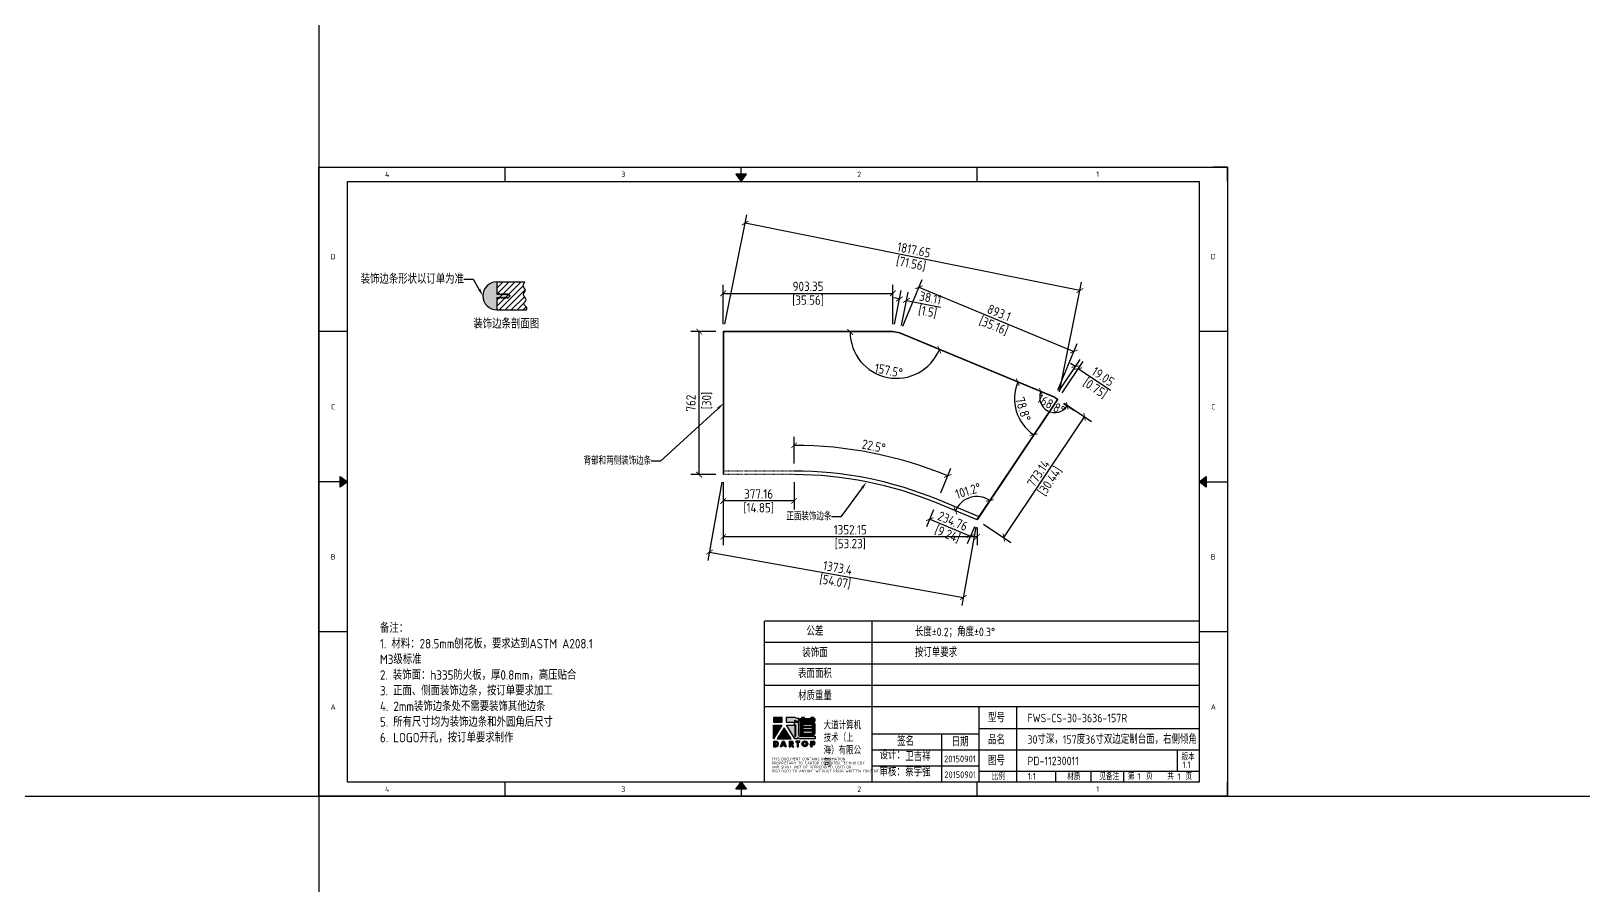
# Model space of a CAD drawing. Header units: millimetres. Extents: x -24914 to 164748, y -61100 to 89023.
# Drawn here: x 61692 to 69958, y 42934 to 47486 of the extents above; entities that cross this region are included whole.
import ezdxf
from ezdxf import colors
from ezdxf.entities.mleader import LeaderData, LeaderLine
from ezdxf.enums import TextEntityAlignment as Align
from ezdxf.math import Vec2, Vec3

# ---------------------------------------------------------------- set-up
doc = ezdxf.new("R2010")
doc.units = ezdxf.units.MM
doc.header["$MEASUREMENT"] = 0
doc.linetypes.add('ACAD_ISO03W100', pattern=[30, 12, -18])
doc.layers.get('Defpoints').update_dxf_attribs({"color": 252})
for name, color, linetype in [('DIM', 2, 'Continuous'), ('Remark', 255, 'Continuous'), ('TITLEBLOCK', 255, 'Continuous'), ('WORKSURFACE', 7, 'Continuous')]:
    doc.layers.add(name, color=color, linetype=linetype)
doc.styles.add('Dartop Text Style', font='gbenor.shx', dxfattribs={"bigfont": 'gbcbig.shx'})
doc.dimstyles.new('Dartop DIM Style', dxfattribs={"dimscale": 20, "dimtxt": 2.5, "dimasz": 1.5, "dimexe": 2.25, "dimexo": 2, "dimtad": 1, "dimdsep": 46, "dimtxsty": 'Dartop Text Style', "dimblk": 'ARCHTICK', "dimcen": 0.09, "dimadec": 1, "dimazin": 0, "dimtfac": 1, "dimtofl": 0, "dimtmove": 0, "dimatfit": 1, "dimfxl": 1, "dimtolj": 1, "dimtzin": 0, "dimarcsym": 0})

# ---------------------------------------------------------------- blocks, each defined once
blk = doc.blocks.new('*U5')
at = {"color": 254, "linetype": 'Continuous', "extrusion": (0, 0, -1)}
for points in [[(-17, 0.333), (-16.812, 0.25), (-17, 0.5)], [(-17, 0.333), (-17.188, 0.25), (-16.812, 0.25)], [(-17, 0.333), (-17, 0.5), (-17.188, 0.25)]]:
    blk.add_solid(points, dxfattribs=at)
blk = doc.blocks.new('*U4')
at = {"color": 254, "linetype": 'Continuous', "extrusion": (0, 0, -1)}
for points in [[(-33.167, 11), (-33, 11), (-33.25, 11.188)], [(-33.167, 11), (-33.25, 10.812), (-33, 11)], [(-33.167, 11), (-33.25, 11.188), (-33.25, 10.812)]]:
    blk.add_solid(points, dxfattribs=at)
blk = doc.blocks.new('*U6')
at = {"color": 254, "linetype": 'Continuous'}
for points in [[(17, 21.667), (17.188, 21.75), (16.812, 21.75)], [(17, 21.667), (16.812, 21.75), (17, 21.5)], [(17, 21.667), (17, 21.5), (17.188, 21.75)]]:
    blk.add_solid(points, dxfattribs=at)
blk = doc.blocks.new('*U3')
at = {"color": 254, "linetype": 'Continuous', "extrusion": (0, 0, -1)}
for points in [[(-0.833, 11), (-0.75, 10.812), (-0.75, 11.188)], [(-0.833, 11), (-0.75, 11.188), (-1, 11)], [(-0.833, 11), (-1, 11), (-0.75, 10.812)]]:
    blk.add_solid(points, dxfattribs=at)
blk = doc.blocks.new('dadao')
for p, q in [((48, 19.2), (44.9, 10.4)), ((44.9, 10.4), (51.2, 10.4)), ((51.2, 10.4), (48, 19.2))]:
    blk.add_line(p, q)
for points in [[(41.8, 121.6), (41.8, 143.7), (-0.4, 143.7), (-0.4, 121.6), (41.8, 121.6)], [(104.8, 122), (104.8, 130.3), (114.1, 126.3), (124.2, 126.3), (124.2, 139.6), (115.9, 139.6), (105.1, 143.9), (61.5, 143.9)], [(61.7, 144), (61.7, 121.3), (103.9, 121.3)], [(113.4, 38.7), (105.1, 38.7), (63, 106.5), (103.9, 106.5), (103.9, 120.9), (103.9, 121.3)], [(109.7, 53.6), (109.7, 106.2), (104.3, 106.2), (104.3, 50.4), (106.6, 50.4)], [(144.6, 94.4), (144.6, 84.8), (192, 84.8), (192, 94.1), (144.9, 94.1)], [(0, 28), (0, 0), (11.8, 0)], [(0.1, 28), (14, 28)], [(7.1, 21.8), (7.1, 6.1), (12, 6.1)], [(7.1, 21.8), (11.4, 21.8)], [(76.8, 28.2), (76.8, 0), (84.1, 0), (84.1, 11.1), (91.6, -0.1), (100.3, -0.1), (91.7, 11.1)], [(76.8, 28.2), (90.6, 28.2)], [(84, 22.7), (84, 15.3), (87.2, 15.3)], [(84, 22.7), (87.3, 22.7)], [(120.2, 45), (119.5, 45), (119.5, 44.6)], [(183.7, 0), (183.7, 9.6), (180.6, 9.6), (180.6, 14.9), (183.8, 14.9), (183.8, 28.1), (196.1, 28.1), (196.5, 28.1)], [(183.7, 0), (190.9, 0), (190.9, 9.6), (198.8, 9.6)], [(194.9, 22.3), (190.8, 22.3), (190.8, 15), (194.4, 15)]]:
    blk.add_lwpolyline(points)
for points in [[(-0.3, 106.2), (40.4, 106.2), (-0.3, 39.7), (-0.3, 106.2)], [(51.7, 94.1), (18.4, 39.3), (86.2, 39.3)], [(43.8, 28.2), (51.8, 28.2), (62.6, -0.1), (55, -0.1), (53.2, 5), (42.9, 5), (41.1, 0), (33.6, 0)], [(110, 28.1), (110, 21.9), (116, 21.9), (116, -0.1), (123.2, -0.1), (123.2, 22), (129.2, 22), (129.2, 28.1), (110, 28.1)]]:
    blk.add_lwpolyline(points, close=True)
for points in [[(104.8, 122), (123.4, 122), (123.4, 60, 0.414214), (131.4, 52), (204.8, 52), (204.8, 39.1), (131.7, 39.1)], [(144.3, 110.8), (144.3, 101.8), (192.3, 101.8), (192.3, 105.5, 0.414214), (187.3, 110.5), (144.3, 110.5)], [(144.6, 77), (144.6, 67.5), (187.6, 67.5, 0.414214), (192.6, 72.5), (192.6, 76.4), (144.6, 76.4)]]:
    blk.add_lwpolyline(points, format="xyb")
blk.add_lwpolyline([(137.1, 144.2), (137.1, 137.9), (128.3, 137.9), (128.3, 126.5), (157.3, 126.5), (157.3, 121.5), (130.3, 121.5), (130.3, 57.5), (194.4, 57.5, 0.414214), (204.4, 67.5), (204.4, 111.3, 0.414214), (194.4, 121.3), (177.5, 121.3), (177.5, 126.3), (204.7, 126.3), (204.7, 137.7), (198.2, 137.7), (198.2, 143.9), (183.3, 143.9), (183.3, 138), (153, 138), (153, 144.2), (137.1, 144.2)], format="xyb", close=True)
for radius in [14.5, 7.44]:
    blk.add_circle((154.2, 14.2), radius)
for centre, radius, start, end in [((8.5, 13.9), 8.49, 294.21427, 69.71773), ((9.6, 14.2), 14.4, 278.66044, 72.32035), ((86.4, 19), 3.8, 282.52697, 76.71958), ((88.6, 19.4), 8.95, 290.60733, 77.21242), ((99.2, 60.7), 12.6, 305.63988, 325.96896), ((111.6, 46.7), 8.19, 282.98113, 347.66273), ((136, 61.7), 22.9, 226.7358, 259.32094), ((193.7, 18.7), 3.8, 280.98914, 72.55128), ((195.7, 18.6), 9.51, 288.89587, 85.24422)]:
    blk.add_arc(centre, radius, start, end)
blk = doc.blocks.new('TitleBlock_Dartop')
for points in [[(2465.7, 419.1), (2420.2, 419.1), (2420.2, 395.3), (2465.7, 395.3)], [(2464.3, 378.7), (2420.3, 378.7), (2420.3, 306.9)], [(2476.5, 365.6), (2440.5, 306.4), (2513.7, 306.4)], [(2560.2, 294.3), (2539.4, 294.3), (2539.4, 287.7), (2545.9, 287.7), (2545.9, 263.9), (2553.7, 263.9), (2553.7, 287.7), (2560.2, 287.7)]]:
    blk.add_hatch(color=256).paths.add_polyline_path(points)
h = blk.add_hatch(color=256)
h.paths.add_polyline_path([(2533.8, 404.6), (2543.9, 400.3), (2554.8, 400.3), (2554.8, 414.7), (2545.8, 414.7), (2534.1, 419.3), (2487.3, 419.3), (2487.3, 395), (2532.8, 395), (2532.8, 394.5), (2532.8, 378.9), (2488.7, 378.9), (2534.1, 305.8), (2543.1, 305.8, 0.279375), (2549.7, 312.2), (2549.7, 312.5), (2550.5, 312.5, 0.143145), (2562.9, 306.2), (2641.8, 306.2), (2641.8, 320.1), (2562.5, 320.1, -0.414214), (2553.9, 328.7), (2553.9, 395.7), (2533.8, 395.7)])
h.paths.add_polyline_path([(2533.3, 378.6), (2539.1, 378.6), (2539.1, 321.8, -0.088936), (2535.7, 318.4), (2533.3, 318.4)], flags=16)
h = blk.add_hatch(color=256)
h.paths.add_polyline_path([(2641.7, 412.7), (2634.7, 412.7), (2634.7, 419.4), (2618.6, 419.4), (2618.6, 413), (2585.8, 413), (2585.8, 419.7), (2568.6, 419.7), (2568.6, 412.9), (2559.2, 412.9), (2559.2, 400.6), (2590.5, 400.6), (2590.5, 395.1), (2561.3, 395.1), (2561.3, 326.1), (2630.6, 326.1, 0.414214), (2641.4, 336.9), (2641.4, 384.2, 0.414214), (2630.6, 395), (2612.3, 395), (2612.3, 400.3), (2641.7, 400.3)])
h.paths.add_polyline_path([(2622.9, 383.3, -0.414214), (2628.3, 377.9), (2628.3, 373.9), (2576.5, 373.9), (2576.5, 383.3)], flags=16)
h.paths.add_polyline_path([(2628, 365.5), (2628, 355.5), (2576.8, 355.5), (2576.8, 365.5)], flags=16)
h.paths.add_polyline_path([(2628.7, 346.5), (2628.7, 342.2, -0.414214), (2623.3, 336.8), (2576.8, 336.8), (2576.8, 346.5)], flags=16)
h = blk.add_hatch(color=256)
h.paths.add_polyline_path([(2435.7, 294.1), (2420.6, 294.1), (2420.6, 264), (2433.3, 264, 0.793016)])
h.paths.add_polyline_path([(2433.6, 270.6), (2428.3, 270.6), (2428.3, 287.5), (2433, 287.5, -0.671361)], flags=16)
h = blk.add_hatch(color=256)
h.paths.add_polyline_path([(2476.6, 294.4), (2468, 294.4), (2456.9, 263.9), (2465.1, 263.9), (2467, 269.3), (2478, 269.3), (2480, 263.9), (2488.2, 263.9)])
h.paths.add_polyline_path([(2475.9, 275.1), (2469.1, 275.1), (2472.4, 284.7)], flags=16)
h = blk.add_hatch(color=256)
h.paths.add_polyline_path([(2518.4, 294.4), (2503.6, 294.4), (2503.6, 263.9), (2511.4, 263.9), (2511.4, 276), (2519.5, 263.8), (2529, 263.8), (2519.7, 275.9, 0.744055)])
h.paths.add_polyline_path([(2511.4, 280.5), (2511.4, 288.5), (2514.9, 288.5, -0.796809), (2514.8, 280.5)], flags=16)
h = blk.add_hatch(color=256)
h.paths.add_polyline_path([(2571.5, 279.3, 1), (2602.8, 279.3, 1)])
h.paths.add_polyline_path([(2595.2, 279.3, -1), (2579.1, 279.3, -1)], flags=16)
h = blk.add_hatch(color=256)
h.paths.add_polyline_path([(2632.8, 294.3), (2632.3, 294.3), (2619.1, 294.3), (2619.1, 280.1), (2615.6, 280.1), (2615.6, 274.3), (2619.1, 274.3), (2619.1, 264), (2626.8, 264), (2626.8, 274.4), (2635.3, 274.4, 0.812304)])
h.paths.add_polyline_path([(2626.7, 280.1), (2626.7, 288.1), (2631.1, 288.1, -0.778213), (2630.6, 280.1)], flags=16)
for p, q in [((0, 3350.4), (4761.2, 3350.4)), ((0, 3350.4), (0, 3274.2)), ((992.1, 3274.2), (992.1, 3350.4)), ((2248.5, 3312.3), (2248.5, 3350.4)), ((3504.9, 3274.2), (3504.9, 3350.4)), ((4837.4, 3350.4), (4761.2, 3350.4)), ((4837.4, 3274.2), (4837.4, 3350.4)), ((0, 76.1), (0, 3274.2)), ((152.3, 76.1), (152.3, 3274.2)), ((152.3, 3274.2), (4685.1, 3274.2)), ((4685.1, 3274.2), (4685.1, 76.1)), ((4837.4, 3274.2), (4837.4, 76.1)), ((152.3, 2474.7), (0, 2474.7)), ((4837.4, 2474.7), (4685.1, 2474.7)), ((114.2, 1675.2), (0, 1675.2)), ((4723.2, 1675.2), (4837.4, 1675.2)), ((2372.2, 76.1), (2372.2, 932.8)), ((4685.1, 932.8), (2372.2, 932.8)), ((2943.3, 932.8), (2943.3, 76.1)), ((152.3, 875.7), (0, 875.7)), ((4837.4, 875.7), (4685.1, 875.7)), ((4685.1, 818.6), (2372.2, 818.6)), ((4685.1, 704.3), (2372.2, 704.3)), ((4685.1, 590.1), (2372.2, 590.1)), ((4685.1, 475.9), (2372.2, 475.9)), ((3514.4, 76.1), (3514.4, 475.9)), ((3715.3, 133.3), (3715.3, 475.9)), ((2943.3, 333.1), (3514.4, 333.1)), ((3314.5, 333.1), (3314.5, 76.1)), ((3514.4, 361.7), (4685.1, 361.7)), ((2943.3, 247.5), (4685.1, 247.5)), ((4570.9, 133.3), (4570.9, 247.5)), ((2943.3, 161.8), (3514.4, 161.8)), ((3514.4, 133.3), (4685.1, 133.3)), ((3715.3, 76.1), (3715.3, 133.3)), ((3922.4, 76.1), (3922.4, 133.3)), ((4110.6, 76.1), (4110.6, 133.3)), ((4285.3, 76.1), (4285.3, 133.3)), ((0, 76.1), (0, 0)), ((4761.2, 0), (0, 0)), ((4685.1, 76.1), (152.3, 76.1)), ((992.1, 0), (992.1, 76.1)), ((2248.5, 38.1), (2248.5, 0)), ((3504.9, 0), (3504.9, 76.1)), ((4761.2, 0), (4837.4, 0)), ((4837.4, 0), (4837.4, 76.1))]:
    blk.add_line(p, q)
for points in [[(0, 3350.4), (4837.4, 3350.4), (4837.4, 0), (0, 0)], [(2248.5, 3274.2), (2277, 3312.3), (2219.9, 3312.3), (2248.5, 3274.2)], [(152.3, 1675.2), (114.2, 1646.6), (114.2, 1703.7), (152.3, 1675.2)], [(4685.1, 1675.2), (4723.2, 1703.7), (4723.2, 1646.6), (4685.1, 1675.2)], [(2248.5, 76.1), (2277, 38.1), (2219.9, 38.1), (2248.5, 76.1)]]:
    blk.add_lwpolyline(points, close=True)
for name, p, xscale, yscale, zscale in [('*U6', (-340.4, 0), 152.2888407109637, 152.2888407109637, 152.2888407109637), ('*U3', (0, 0), 152.2888407109637, 152.2888407109637, 152.2888407109637), ('*U4', (-340.4, 0), 152.2888407109637, 152.2888407109637, 152.2888407109637), ('dadao', (2420.6, 264), 1.079866324957078, 1.079866324957078, 1.079866324957078), ('*U5', (-340.4, 0), 152.2888407109637, 152.2888407109637, 152.2888407109637)]:
    blk.add_blockref(name, p, dxfattribs=dict(xscale=xscale, yscale=yscale, zscale=zscale))
at = {"style": 'Dartop Text Style'}
for s, height, p in [('4', 28.6, (363.9, 3312.3)), ('3', 28.6, (1620.3, 3312.3)), ('2', 28.6, (2876.7, 3312.3)), ('1', 28.6, (4146.1, 3313.2)), ('D', 28.6, (76.1, 2874.5)), ('D', 28.6, (4761.2, 2874.5)), ('C', 28.6, (76.1, 2074.9)), ('C', 28.6, (4761.2, 2074.9)), ('B', 28.6, (76.1, 1275.4)), ('B', 28.6, (4761.2, 1275.4)), ('公差', 45, (2640.8, 878.3)), ('装饰面', 45, (2640.8, 764.4)), ('表面面积', 45, (2640.8, 652.7)), ('材质重量', 45, (2640.8, 534.5)), ('A', 28.6, (76.1, 475.9)), ('型号', 45, (3606.7, 417.8)), ('A', 28.6, (4761.2, 475.9)), ('签名', 45, (3123.1, 292.2)), ('日期', 45, (3413, 289.3)), ('品名', 45, (3606.7, 300.5)), ('图号', 45, (3606.7, 188.9)), ('版本', 35, (4626.9, 209.6)), ('比例', 35, (3617, 104.1)), ('材质', 35, (4018.6, 104.1)), ('第   页', 35, (4372, 106.5)), ('共   页', 35, (4581.8, 105.6)), ('4', 28.6, (363.9, 38.1)), ('3', 28.6, (1620.3, 38.1)), ('2', 28.6, (2876.7, 38.1)), ('1', 28.6, (4146.1, 39))]:
    blk.add_text(s, height=height, dxfattribs=at).set_placement(p, align=Align.MIDDLE_CENTER)
for s, height, p in [('THIS DOCUMENT CONTAINS INFORMATION', 14.277, (2410.7, 191.4)), ('PROPRIETARY TO DARTOP COMPUTER TECHNOLOGY', 14.277, (2410.7, 169.9)), ('设计：', 45, (2984.8, 197)), ('AND SHALL NOT BE REPRODUCED, USED OR', 14.277, (2410.7, 148.5)), ('DISCLOSED TO ANYONE WITHOUT PRIOR WRITTEN CONSENT.', 14.277, (2410.7, 127.1)), ('审核：', 45, (2984.4, 107))]:
    blk.add_text(s, height=height, dxfattribs=at).set_placement(p)
at = {"insert": (2686.8, 397.4), "char_height": 40, "attachment_point": 1, "style": 'Dartop Text Style'}
blk.add_mtext_dynamic_manual_height_columns('大道计算机技术（上海）有限公司', width=235.338, gutter_width=1, heights=[0], dxfattribs=at)
at = {"style": 'Dartop Text Style'}
for tag, p, height in [('#公差', (3172.6, 852.9), 45), ('#装饰面', (3172.6, 743), 45), ('#表面面积', (3172.6, 626.8), 45), ('#材质重量', (3172.6, 506), 45), ('#型号', (3771.8, 394.4), 45), ('#品名', (3771.8, 280.3), 45), ('#设计', (3121.2, 188.5), 45), ('#图号', (3771.8, 165.8), 45), ('#版本', (4597.7, 150.5), 35), ('#审核', (3121.2, 106.9), 45), ('#比例', (3773.4, 89), 35), ('#材质', (4155.2, 87.2), 35), ('#INDEX', (4357.4, 88.3), 35), ('#PAGE', (4569.8, 86.7), 35)]:
    blk.add_attdef(tag, p, '', height=height, dxfattribs=at)
for tag, p in [('#设计日期', (3412.9, 181.7)), ('#审核日期', (3413.8, 97.7))]:
    blk.add_attdef(tag, text='', height=35, dxfattribs=at).set_placement(p, align=Align.CENTER)
blk = doc.blocks.new('Remark')
at = {"insert": (9.8, -11.6), "char_height": 50, "attachment_point": 1, "style": 'Dartop Text Style'}
blk.add_mtext_dynamic_manual_height_columns('备注：\\P1. 材料：28.5mm刨花板，要求达到ASTM A208.1 M3级标准\\P2. 装饰面：h335防火板，厚0.8mm，高压贴合\\P3. 正面、侧面装饰边条，按订单要求加工\\P4. 2mm装饰边条处不需要装饰其他边条\\P5. 所有尺寸均为装饰边条和外圆角后尺寸\\P6. LOGO开孔，按订单要求制作 ', width=1204.087, gutter_width=1, heights=[0], dxfattribs=at)
blk = doc.blocks.new('_ArchTick')
at = {"color": 0, "linetype": 'ByBlock', "const_width": 0.15}
blk.add_lwpolyline([(-0.5, -0.5), (0.5, 0.5)], dxfattribs=at)
blk = doc.blocks.new('*D300')
at = {"layer": 'Defpoints', "color": 0, "transparency": 16777216}
for p in [(65248.7, 45886), (65376.4, 45886), (65376.4, 45124)]:
    blk.add_point(p, dxfattribs=at)
at = {"layer": 'DIM', "color": 0, "lineweight": -2, "transparency": 16777216}
for p, q in [((65336.4, 45886), (65203.7, 45886)), ((65248.7, 45124), (65248.7, 45886)), ((65336.4, 45124), (65203.7, 45124))]:
    blk.add_line(p, q, dxfattribs=at)
at = {"layer": 'DIM', "color": 0, "lineweight": -2, "transparency": 16777216, "xscale": 30, "yscale": 30, "zscale": 30}
for p, rotation in [((65248.7, 45886), 90), ((65248.7, 45124), 270)]:
    blk.add_blockref('_ArchTick', p, dxfattribs=dict(at, rotation=rotation))
at = {"layer": 'DIM', "color": 0, "transparency": 16777216, "insert": (65248.7, 45505), "char_height": 50, "attachment_point": 5, "rotation": 90, "style": 'Dartop Text Style'}
blk.add_mtext('\\A1;762\\P [30]', dxfattribs=at)
blk = doc.blocks.new('*D301')
at = {"layer": 'Defpoints', "color": 0, "transparency": 16777216}
for p in [(66279.7, 46089.5), (65376.4, 45886), (66279.7, 45886)]:
    blk.add_point(p, dxfattribs=at)
at = {"layer": 'DIM', "color": 0, "lineweight": -2, "transparency": 16777216}
for p, q in [((65376.4, 45926), (65376.4, 46134.5)), ((66279.7, 45926), (66279.7, 46134.5)), ((65376.4, 46089.5), (66279.7, 46089.5))]:
    blk.add_line(p, q, dxfattribs=at)
at = {"layer": 'DIM', "color": 0, "lineweight": -2, "transparency": 16777216, "xscale": 30, "yscale": 30, "zscale": 30, "rotation": 180}
blk.add_blockref('_ArchTick', (65376.4, 46089.5), dxfattribs=at)
at = {"layer": 'DIM', "color": 0, "lineweight": -2, "transparency": 16777216, "xscale": 30, "yscale": 30, "zscale": 30}
blk.add_blockref('_ArchTick', (66279.7, 46089.5), dxfattribs=at)
at = {"layer": 'DIM', "color": 0, "transparency": 16777216, "char_height": 50, "attachment_point": 5, "style": 'Dartop Text Style'}
for s, insert in [('\\A1;903.35', (65828.1, 46127)), ('\\A1;[35.56]', (65828.1, 46051))]:
    blk.add_mtext(s, dxfattribs=dict(at, insert=insert))
blk = doc.blocks.new('*D302')
at = {"layer": 'Defpoints', "color": 0, "transparency": 16777216}
for p in [(66351.7, 46052.3), (66279.7, 45886), (66317.1, 45878.6)]:
    blk.add_point(p, dxfattribs=at)
at = {"layer": 'DIM', "color": 0, "lineweight": -2, "transparency": 16777216}
for p, q in [((66314.3, 46059.7), (66284.9, 46065.6)), ((66287.5, 45925.3), (66323.1, 46103.9)), ((66324.9, 45917.8), (66360.4, 46096.4)), ((66351.7, 46052.3), (66533.1, 46016.2))]:
    blk.add_line(p, q, dxfattribs=at)
at = {"layer": 'DIM', "color": 0, "lineweight": -2, "transparency": 16777216, "xscale": 30, "yscale": 30, "zscale": 30}
for p, rotation in [((66314.3, 46059.7), 348.7500010439817), ((66351.7, 46052.3), 168.7500010439817)]:
    blk.add_blockref('_ArchTick', p, dxfattribs=dict(at, rotation=rotation))
at = {"layer": 'DIM', "color": 0, "transparency": 16777216, "char_height": 50, "attachment_point": 5, "rotation": 348.75, "style": 'Dartop Text Style'}
for s, insert in [('\\A1;38.11', (66479.1, 46065.2)), ('\\A1;[1.5]', (66464.3, 45990.6))]:
    blk.add_mtext(s, dxfattribs=dict(at, insert=insert))
blk = doc.blocks.new('*D303')
at = {"layer": 'Defpoints', "color": 0, "transparency": 16777216}
for p in [(66317.1, 45878.6), (67243, 45780.1), (67142.2, 45536.8)]:
    blk.add_point(p, dxfattribs=at)
at = {"layer": 'DIM', "color": 0, "lineweight": -2, "transparency": 16777216}
for p, q in [((66332.4, 45915.6), (66435.1, 46163.5)), ((66417.9, 46121.9), (67243, 45780.1)), ((67157.5, 45573.8), (67260.2, 45821.7))]:
    blk.add_line(p, q, dxfattribs=at)
at = {"layer": 'DIM', "color": 0, "lineweight": -2, "transparency": 16777216, "xscale": 30, "yscale": 30, "zscale": 30}
for p, rotation in [((66417.9, 46121.9), 157.5000008991149), ((67243, 45780.1), 337.5000008991149)]:
    blk.add_blockref('_ArchTick', p, dxfattribs=dict(at, rotation=rotation))
at = {"layer": 'DIM', "color": 0, "transparency": 16777216, "char_height": 50, "attachment_point": 5, "rotation": 337.5, "style": 'Dartop Text Style'}
for s, insert in [('\\A1;[35.16]', (66815.7, 45915.4)), ('\\A1;893.1', (66844.8, 45985.7))]:
    blk.add_mtext(s, dxfattribs=dict(at, insert=insert))
blk = doc.blocks.new('*D304')
at = {"layer": 'Defpoints', "color": 0, "transparency": 16777216}
for p in [(67266.7, 45688.9), (67142.2, 45536.8), (67158.1, 45526.3)]:
    blk.add_point(p, dxfattribs=at)
at = {"layer": 'DIM', "color": 0, "lineweight": -2, "transparency": 16777216}
for p, q in [((67164.5, 45570.1), (67275.9, 45736.9)), ((67180.3, 45559.5), (67291.7, 45726.3)), ((67250.9, 45699.5), (67225.9, 45716.1)), ((67266.7, 45688.9), (67437.9, 45574.5))]:
    blk.add_line(p, q, dxfattribs=at)
at = {"layer": 'DIM', "color": 0, "lineweight": -2, "transparency": 16777216, "xscale": 30, "yscale": 30, "zscale": 30}
for p, rotation in [((67250.9, 45699.5), 326.2500470984835), ((67266.7, 45688.9), 146.2500470984835)]:
    blk.add_blockref('_ArchTick', p, dxfattribs=dict(at, rotation=rotation))
at = {"layer": 'DIM', "color": 0, "transparency": 16777216, "char_height": 50, "attachment_point": 5, "rotation": 326.25005, "style": 'Dartop Text Style'}
for s, insert in [('\\A1;[0.75]', (67355.8, 45583)), ('\\A1;19.05', (67398.1, 45646.2))]:
    blk.add_mtext(s, dxfattribs=dict(at, insert=insert))
blk = doc.blocks.new('*D305')
at = {"layer": 'Defpoints', "color": 0, "transparency": 16777216}
for p in [(67158.1, 45526.3), (67299.9, 45431.5), (66728.5, 44883.4)]:
    blk.add_point(p, dxfattribs=at)
at = {"layer": 'DIM', "color": 0, "lineweight": -2, "transparency": 16777216}
for p, q in [((67191.3, 45504), (67337.3, 45406.5)), ((66870.4, 44788.6), (67299.9, 45431.5)), ((66761.8, 44861.2), (66907.8, 44763.6))]:
    blk.add_line(p, q, dxfattribs=at)
at = {"layer": 'DIM', "color": 0, "lineweight": -2, "transparency": 16777216, "xscale": 30, "yscale": 30, "zscale": 30}
for p, rotation in [((67299.9, 45431.5), 56.25000338665059), ((66870.4, 44788.6), 236.2500033866506)]:
    blk.add_blockref('_ArchTick', p, dxfattribs=dict(at, rotation=rotation))
at = {"layer": 'DIM', "color": 0, "transparency": 16777216, "char_height": 50, "attachment_point": 5, "rotation": 56.25, "style": 'Dartop Text Style'}
for s, insert in [('\\A1;773.14', (67054, 45130.9)), ('\\A1;[30.44]', (67117.2, 45088.7))]:
    blk.add_mtext(s, dxfattribs=dict(at, insert=insert))
blk = doc.blocks.new('*D306')
at = {"layer": 'Defpoints', "color": 0, "transparency": 16777216}
for p in [(65376.4, 45124), (66728.5, 44883.4), (66655.1, 44470.7)]:
    blk.add_point(p, dxfattribs=at)
at = {"layer": 'DIM', "color": 0, "lineweight": -2, "transparency": 16777216}
for p, q in [((65369.4, 45084.7), (65295.1, 44667)), ((66721.5, 44844), (66647.2, 44426.4)), ((65302.9, 44711.3), (66655.1, 44470.7))]:
    blk.add_line(p, q, dxfattribs=at)
at = {"layer": 'DIM', "color": 0, "lineweight": -2, "transparency": 16777216, "xscale": 30, "yscale": 30, "zscale": 30}
for p, rotation in [((65302.9, 44711.3), 169.9090096943401), ((66655.1, 44470.7), 349.9090096943401)]:
    blk.add_blockref('_ArchTick', p, dxfattribs=dict(at, rotation=rotation))
at = {"layer": 'DIM', "color": 0, "transparency": 16777216, "char_height": 50, "attachment_point": 5, "rotation": 349.90901, "style": 'Dartop Text Style'}
for s, insert in [('\\A1;1373.4', (65985.6, 44627.9)), ('\\A1;[54.07]', (65972.3, 44553))]:
    blk.add_mtext(s, dxfattribs=dict(at, insert=insert))
blk = doc.blocks.new('*D298')
at = {"layer": 'Defpoints', "color": 0, "transparency": 16777216}
for p in [(65376.4, 45124), (66728.5, 44883.4), (65376.4, 44792.9)]:
    blk.add_point(p, dxfattribs=at)
at = {"layer": 'DIM', "color": 0, "lineweight": -2, "transparency": 16777216}
for p, q in [((65376.4, 45084), (65376.4, 44747.9)), ((66728.5, 44843.4), (66728.5, 44747.9)), ((66728.5, 44792.9), (65376.4, 44792.9))]:
    blk.add_line(p, q, dxfattribs=at)
at = {"layer": 'DIM', "color": 0, "lineweight": -2, "transparency": 16777216, "xscale": 30, "yscale": 30, "zscale": 30, "rotation": 180}
blk.add_blockref('_ArchTick', (65376.4, 44792.9), dxfattribs=at)
at = {"layer": 'DIM', "color": 0, "lineweight": -2, "transparency": 16777216, "xscale": 30, "yscale": 30, "zscale": 30}
blk.add_blockref('_ArchTick', (66728.5, 44792.9), dxfattribs=at)
at = {"layer": 'DIM', "color": 0, "transparency": 16777216, "char_height": 50, "attachment_point": 5, "style": 'Dartop Text Style'}
for s, insert in [('\\A1;1352.15', (66052.5, 44830.4)), ('\\A1;[53.23]', (66052.5, 44754.4))]:
    blk.add_mtext(s, dxfattribs=dict(at, insert=insert))
blk = doc.blocks.new('*D308')
at = {"layer": 'Defpoints', "color": 0, "transparency": 16777216}
for p in [(66511.6, 44973.3), (66728.5, 44883.4), (66692.8, 44797.1)]:
    blk.add_point(p, dxfattribs=at)
at = {"layer": 'DIM', "color": 0, "lineweight": -2, "transparency": 16777216}
for p, q in [((66496.3, 44936.3), (66458.7, 44845.4)), ((66475.9, 44887), (66692.8, 44797.1)), ((66713.2, 44846.5), (66675.6, 44755.5))]:
    blk.add_line(p, q, dxfattribs=at)
at = {"layer": 'DIM', "color": 0, "lineweight": -2, "transparency": 16777216, "xscale": 30, "yscale": 30, "zscale": 30}
for p, rotation in [((66475.9, 44887), 157.5000009074687), ((66692.8, 44797.1), 337.5000009074687)]:
    blk.add_blockref('_ArchTick', p, dxfattribs=dict(at, rotation=rotation))
at = {"layer": 'DIM', "color": 0, "transparency": 16777216, "char_height": 50, "attachment_point": 5, "rotation": 337.5, "style": 'Dartop Text Style'}
for s, insert in [('\\A1;234.76', (66598.7, 44876.7)), ('\\A1;[9.24]', (66569.6, 44806.4))]:
    blk.add_mtext(s, dxfattribs=dict(at, insert=insert))
blk = doc.blocks.new('*D309')
at = {"layer": 'Defpoints', "color": 0, "transparency": 16777216}
for p in [(65376.4, 45124), (65753.5, 45124), (65376.4, 44983.9)]:
    blk.add_point(p, dxfattribs=at)
at = {"layer": 'DIM', "color": 0, "lineweight": -2, "transparency": 16777216}
for p, q in [((65376.4, 45084), (65376.4, 44938.9)), ((65753.5, 45084), (65753.5, 44938.9)), ((65753.5, 44983.9), (65376.4, 44983.9))]:
    blk.add_line(p, q, dxfattribs=at)
at = {"layer": 'DIM', "color": 0, "lineweight": -2, "transparency": 16777216, "xscale": 30, "yscale": 30, "zscale": 30}
for p, rotation in [((65376.4, 44983.9), 180.0000018209738), ((65753.5, 44983.9), 1.820973851707208e-06)]:
    blk.add_blockref('_ArchTick', p, dxfattribs=dict(at, rotation=rotation))
at = {"layer": 'DIM', "color": 0, "transparency": 16777216, "char_height": 50, "attachment_point": 5, "rotation": 0, "style": 'Dartop Text Style'}
for s, insert in [('\\A1;[14.85]', (65565, 44945.3)), ('\\A1;377.16', (65565, 45021.4))]:
    blk.add_mtext(s, dxfattribs=dict(at, insert=insert))
blk = doc.blocks.new('*D310')
at = {"layer": 'Defpoints', "color": 0, "transparency": 16777216}
for p in [(67155.3, 45525.7), (66511.6, 44973.3), (66726.7, 45007.3), (66726.9, 44884.5), (66728.5, 44883.4)]:
    blk.add_point(p, dxfattribs=at)
at = {"layer": 'DIM', "color": 0, "lineweight": -2, "transparency": 16777216}
blk.add_arc((66726.7, 44884.2), 123.1, 56.25, 157.5, dxfattribs=at)
at = {"layer": 'DIM', "color": 0, "lineweight": -2, "transparency": 16777216, "xscale": 30, "yscale": 30, "zscale": 30}
for p, rotation in [((66795.1, 44986.6), 326.2500033866516), ((66612.9, 44931.3), 247.5000009074689)]:
    blk.add_blockref('_ArchTick', p, dxfattribs=dict(at, rotation=rotation))
at = {"layer": 'DIM', "color": 0, "transparency": 16777216, "insert": (66680, 45037.9), "char_height": 50, "attachment_point": 5, "rotation": 16.875, "style": 'Dartop Text Style'}
blk.add_mtext('\\A1;101.2°', dxfattribs=at)
blk = doc.blocks.new('*D311')
at = {"layer": 'Defpoints', "color": 0, "transparency": 16777216}
for p in [(65378.4, 45884), (66279.5, 45884), (66316.5, 45876.7), (66362.7, 45645.5), (67141.3, 45535.1)]:
    blk.add_point(p, dxfattribs=at)
at = {"layer": 'DIM', "color": 0, "lineweight": -2, "transparency": 16777216}
blk.add_arc((66298.8, 45884), 246.9, 180, 337.5, dxfattribs=at)
at = {"layer": 'DIM', "color": 0, "lineweight": -2, "transparency": 16777216, "xscale": 30, "yscale": 30, "zscale": 30}
for p, rotation in [((66051.9, 45884), 90.00000089911585), ((66526.9, 45789.6), 67.50000089911615)]:
    blk.add_blockref('_ArchTick', p, dxfattribs=dict(at, rotation=rotation))
at = {"layer": 'DIM', "color": 0, "transparency": 16777216, "insert": (66257.4, 45678.8), "char_height": 50, "attachment_point": 5, "rotation": 348.60843, "style": 'Dartop Text Style'}
blk.add_mtext('\\A1;157.5°', dxfattribs=at)
blk = doc.blocks.new('*D312')
at = {"layer": 'Defpoints', "color": 0, "transparency": 16777216}
for p in [(66316.5, 45876.7), (66927.2, 45513.4), (67141.3, 45535.1), (67155.3, 45525.7), (66726.9, 44884.5)]:
    blk.add_point(p, dxfattribs=at)
at = {"layer": 'DIM', "color": 0, "lineweight": -2, "transparency": 16777216}
blk.add_arc((67157.2, 45528.5), 230.5, 157.5, 236.25, dxfattribs=at)
at = {"layer": 'DIM', "color": 0, "lineweight": -2, "transparency": 16777216, "xscale": 30, "yscale": 30, "zscale": 30}
for p, rotation in [((66944.2, 45616.7), 67.50000089911643), ((67029.1, 45336.9), 326.2500033866511)]:
    blk.add_blockref('_ArchTick', p, dxfattribs=dict(at, rotation=rotation))
at = {"layer": 'DIM', "color": 0, "transparency": 16777216, "insert": (66972.5, 45472.5), "char_height": 50, "attachment_point": 5, "rotation": 286.875, "style": 'Dartop Text Style'}
blk.add_mtext('\\A1;78.8°', dxfattribs=at)
blk = doc.blocks.new('*D313')
at = {"layer": 'Defpoints', "color": 0, "transparency": 16777216}
for p in [(66316.5, 45876.7), (67074.5, 45490.5), (67141.3, 45535.1), (67141.3, 45535.1), (67155.3, 45525.7)]:
    blk.add_point(p, dxfattribs=at)
at = {"layer": 'DIM', "color": 0, "lineweight": -2, "transparency": 16777216}
blk.add_line((67188.6, 45503.5), (67245.5, 45465.5), dxfattribs=at)
blk.add_arc((67141.3, 45535.1), 80.3, 157.5, 326.25005, dxfattribs=at)
at = {"layer": 'DIM', "color": 0, "lineweight": -2, "transparency": 16777216, "xscale": 30, "yscale": 30, "zscale": 30}
for p, rotation in [((67067.1, 45565.8), 67.50000089911686), ((67208.1, 45490.5), 56.25004709845194)]:
    blk.add_blockref('_ArchTick', p, dxfattribs=dict(at, rotation=rotation))
at = {"layer": 'DIM', "color": 0, "transparency": 16777216, "insert": (67121.1, 45497.3), "char_height": 50, "attachment_point": 5, "rotation": 331.87502, "style": 'Dartop Text Style'}
blk.add_mtext('\\A1;168.8°', dxfattribs=at)
blk = doc.blocks.new('*D299')
at = {"layer": 'Defpoints', "color": 0, "transparency": 16777216}
for p in [(65493.1, 46464), (65376.4, 45886), (67158.1, 45526.3)]:
    blk.add_point(p, dxfattribs=at)
at = {"layer": 'DIM', "color": 0, "lineweight": -2, "transparency": 16777216}
for p, q in [((65384.3, 45925.3), (65502, 46508.1)), ((67274.8, 46104.2), (65493.1, 46464)), ((67166, 45565.5), (67283.7, 46148.3))]:
    blk.add_line(p, q, dxfattribs=at)
at = {"layer": 'DIM', "color": 0, "lineweight": -2, "transparency": 16777216, "xscale": 30, "yscale": 30, "zscale": 30}
for p, rotation in [((65493.1, 46464), 168.583189666735), ((67274.8, 46104.2), 348.583189666735)]:
    blk.add_blockref('_ArchTick', p, dxfattribs=dict(at, rotation=rotation))
at = {"layer": 'DIM', "color": 0, "transparency": 16777216, "char_height": 50, "attachment_point": 5, "rotation": 348.58319, "style": 'Dartop Text Style'}
for s, insert in [('\\A1;[71.56]', (66376.3, 46246.3)), ('\\A1;1817.65', (66391.4, 46320.8))]:
    blk.add_mtext(s, dxfattribs=dict(at, insert=insert))
blk = doc.blocks.new('*D314')
at = {"layer": 'Defpoints', "color": 0, "transparency": 16777216}
for p in [(65753.5, 45143.1), (66306.7, 45207.3), (66518.9, 44990.9), (65753.5, 43143)]:
    blk.add_point(p, dxfattribs=at)
at = {"layer": 'DIM', "color": 0, "lineweight": -2, "transparency": 16777216}
for p, q in [((65753.5, 45183.1), (65753.5, 45325.1)), ((66534.2, 45027.8), (66588.6, 45159))]:
    blk.add_line(p, q, dxfattribs=at)
blk.add_arc((65753.5, 43143), 2137, 67.5, 90, dxfattribs=at)
at = {"layer": 'DIM', "color": 0, "lineweight": -2, "transparency": 16777216, "xscale": 30, "yscale": 30, "zscale": 30}
for p, rotation in [((65753.5, 45280.1), 180.0000008979631), ((66571.4, 45117.4), 337.500000920163)]:
    blk.add_blockref('_ArchTick', p, dxfattribs=dict(at, rotation=rotation))
at = {"layer": 'DIM', "color": 0, "transparency": 16777216, "insert": (66177.8, 45275.8), "char_height": 50, "attachment_point": 5, "rotation": 348.75, "style": 'Dartop Text Style'}
blk.add_mtext('\\A1;22.5°', dxfattribs=at)
blk = doc.blocks.new('Border')
h = blk.add_hatch(color=256)
edge = h.paths.add_edge_path()
edge.add_line((92.4, -8.2), (98.5, -8.2))
edge.add_line((98.5, -8.2), (98.5, -13.2))
edge.add_line((98.5, -13.2), (103.5, -8.2))
edge.add_line((103.5, -8.2), (109.6, -8.2))
edge.add_line((109.6, -8.2), (109.6, -13.2))
edge.add_line((109.6, -13.2), (114.6, -8.2))
edge.add_line((114.6, -8.2), (120.7, -8.2))
edge.add_line((120.7, -8.2), (120.7, -13.2))
edge.add_line((120.7, -13.2), (125.7, -8.2))
edge.add_line((125.7, -8.2), (131.8, -8.2))
edge.add_line((131.8, -8.2), (131.8, -13.2))
edge.add_line((131.8, -13.2), (145.1, 0))
edge.add_line((131.8, 13.2), (145.1, 0))
edge.add_line((131.8, 8.2), (131.8, 13.2))
edge.add_line((125.7, 8.2), (131.8, 8.2))
edge.add_line((120.7, 13.2), (125.7, 8.2))
edge.add_line((120.7, 8.2), (120.7, 13.2))
edge.add_line((114.6, 8.2), (120.7, 8.2))
edge.add_line((109.6, 13.2), (114.6, 8.2))
edge.add_line((109.6, 8.2), (109.6, 13.2))
edge.add_line((103.5, 8.2), (109.6, 8.2))
edge.add_line((98.5, 13.2), (103.5, 8.2))
edge.add_line((98.5, 8.2), (98.5, 13.2))
edge.add_line((92.4, 8.2), (98.5, 8.2))
edge.add_line((87.4, 13.2), (92.4, 8.2))
edge.add_line((87.4, 8.2), (87.4, 13.2))
edge.add_line((74.8, 8.2), (87.4, 8.2))
edge.add_line((74.8, 74.8), (74.8, 8.2))
edge.add_arc((74.8, 0), 74.8, 90, 270)
edge.add_line((74.8, -8.2), (74.8, -74.8))
edge.add_line((74.8, -8.2), (87.4, -8.2))
edge.add_line((87.4, -8.2), (87.4, -13.2))
edge.add_line((87.4, -13.2), (92.4, -8.2))
for p, q in [((74.8, 41.5), (108.1, 74.8)), ((74.8, 9.5), (140.1, 74.8)), ((74.8, -22.5), (172.1, 74.8)), ((74.8, -54.5), (204.1, 74.8)), ((74.8, 74.8), (74.8, 8.2)), ((74.8, 74.8), (223.2, 74.8)), ((74.8, 8.2), (87.4, 8.2)), ((86.6, -74.8), (214.3, 52.9)), ((87.4, 8.2), (87.4, 13.2)), ((87.4, 13.2), (92.4, 8.2)), ((92.4, 8.2), (98.5, 8.2)), ((98.5, 8.2), (98.5, 13.2)), ((98.5, 13.2), (103.5, 8.2)), ((103.5, 8.2), (109.6, 8.2)), ((109.6, 8.2), (109.6, 13.2)), ((109.6, 13.2), (114.6, 8.2)), ((114.6, 8.2), (120.7, 8.2)), ((118.6, -74.8), (225.7, 32.3)), ((120.7, 8.2), (120.7, 13.2)), ((120.7, 13.2), (125.7, 8.2)), ((125.7, 8.2), (131.8, 8.2)), ((131.8, 8.2), (131.8, 13.2)), ((131.8, 13.2), (145.1, 0)), ((131.8, -13.2), (145.1, 0)), ((214.2, 53), (215.8, 61)), ((218.1, 45.1), (214.2, 53)), ((215.8, 61), (220.5, 69.1)), ((215.8, 6.5), (218.7, 14.1)), ((219.6, -2.7), (215.8, 6.5)), ((223.9, 37.3), (218.1, 45.1)), ((218.7, 14.1), (223.9, 21.8)), ((220.5, 69.1), (223.2, 74.8)), ((226.8, 29.4), (223.9, 37.3)), ((223.9, 21.8), (226.8, 29.4)), ((74.8, -8.2), (74.8, -74.8)), ((74.8, -8.2), (87.4, -8.2)), ((74.8, -74.8), (233.8, -74.8)), ((87.4, -13.2), (92.4, -8.2)), ((87.4, -8.2), (87.4, -13.2)), ((92.4, -8.2), (98.5, -8.2)), ((98.5, -13.2), (103.5, -8.2)), ((98.5, -8.2), (98.5, -13.2)), ((103.5, -8.2), (109.6, -8.2)), ((109.6, -13.2), (114.6, -8.2)), ((109.6, -8.2), (109.6, -13.2)), ((114.6, -8.2), (120.7, -8.2)), ((120.7, -13.2), (125.7, -8.2)), ((120.7, -8.2), (120.7, -13.2)), ((125.7, -8.2), (131.8, -8.2)), ((131.8, -8.2), (131.8, -13.2)), ((150.6, -74.8), (221, -4.5)), ((182.7, -74.8), (220.5, -37)), ((214.7, -74.8), (230.5, -58.9)), ((218.2, -42.3), (221.1, -35.5)), ((221.1, -48.9), (218.2, -42.3)), ((226.7, -11.9), (219.6, -2.7)), ((221.1, -35.5), (226.6, -28.3)), ((227.4, -55.3), (221.1, -48.9)), ((226.6, -28.3), (230, -21.1)), ((230, -21.1), (226.7, -11.9)), ((233.1, -62), (227.4, -55.3)), ((234.5, -73.4), (233.1, -62)), ((233.8, -74.8), (234.5, -73.4))]:
    blk.add_line(p, q)
blk.add_arc((74.8, 0), 74.8, 90, 270)
at = {"style": 'Dartop Text Style'}
blk.add_text('装饰边条剖面图', height=50, dxfattribs=at).set_placement((124.4, -148.7), align=Align.MIDDLE_CENTER)
ml = blk.add_multileader_mtext('Standard')
ml.set_content('装饰边条形状以订单为准', color=256, style='Dartop Text Style')
ml.set_leader_properties()
ml.build(insert=Vec2(0, 0))
ml.multileader.update_dxf_attribs({"dogleg_length": 0.36, "arrow_head_size": 40})
ctx = ml.context
ctx.base_point, ctx.char_height, ctx.arrow_head_size, ctx.landing_gap_size, ctx.plane_origin = Vec3(-494.5, 87.8), 50, 40, 0.09, Vec3(226.8, 249.1)
ctx.text_align_type = 2
notes = []
notes.append((ctx, [(0, (1, 1, 0), (-50.3, 87.8), (-1, 0), 50.3, [(0, [(0, 0)], 0, [])])]))
ctx.mtext.insert, ctx.mtext.alignment, ctx.mtext.flow_direction = Vec3(-100.7, 114.8), 3, 5
for ctx, leaders in notes:
    for number, flags, end, landing, length, lines in leaders:
        leader = LeaderData()
        leader.index, (leader.has_last_leader_line, leader.has_dogleg_vector, leader.attachment_direction) = number, flags
        leader.last_leader_point, leader.dogleg_vector, leader.dogleg_length = Vec3(end), Vec3(landing), length
        for number, points, colour, breaks in lines:
            line = LeaderLine()
            line.index, line.vertices, line.color, line.breaks = number, Vec3.list(points), colors.encode_raw_color(colour), breaks
            leader.lines.append(line)
        ctx.leaders.append(leader)

msp = doc.modelspace()

# ---------------------------------------------------------------- linework, layer by layer
at = {"layer": 'Defpoints'}
for p, q in [((63224, 89023), (63224, -61099.5)), ((5548, 43411.024), (164747.5, 43411.024))]:
    msp.add_line(p, q, dxfattribs=at)
at = {"layer": 'WORKSURFACE', "color": 0, "ltscale": 0.2}
for p, q in [((66279.739, 45886.05), (65376.39, 45886.05)), ((66279.542, 45884.05), (65378.39, 45884.05)), ((67141.282, 45535.069), (66316.532, 45876.692)), ((67142.229, 45536.842), (66317.116, 45878.615))]:
    msp.add_line(p, q, dxfattribs=at)
at = {"layer": 'WORKSURFACE'}
for p, q in [((65376.39, 45886.05), (65376.39, 45124.05)), ((65378.39, 45884.05), (65378.39, 45124.05)), ((66316.532, 45876.692), (66279.542, 45884.05)), ((66317.116, 45878.615), (66279.739, 45886.05)), ((67155.299, 45525.704), (66726.877, 44884.526)), ((67158.073, 45526.256), (66728.54, 44883.415)), ((67141.282, 45535.069), (67155.299, 45525.704)), ((67142.229, 45536.842), (67158.073, 45526.256)), ((66728.54, 44883.415), (66511.646, 44973.255)), ((66739.331, 44899.564), (66518.936, 44990.855))]:
    msp.add_line(p, q, dxfattribs=at)
at = {"layer": 'WORKSURFACE', "color": 0, "linetype": 'ACAD_ISO03W100', "ltscale": 0.2}
for p, q in [((65753.55, 45143.1), (65378.39, 45143.1)), ((65753.55, 45124.05), (65376.39, 45124.05))]:
    msp.add_line(p, q, dxfattribs=at)
at = {"layer": 'WORKSURFACE'}
for radius in [2000.05, 1981]:
    msp.add_arc((65753.55, 43143.05), radius, 67.5000009, 90.0000009, dxfattribs=at)

# ---------------------------------------------------------------- block references
at = {"layer": 'Remark'}
for name, p in [('Border', (64097.254, 46076.153)), ('Remark', (63539.613, 44343.793))]:
    msp.add_blockref(name, p, dxfattribs=at)
at = {"layer": 'TITLEBLOCK'}
msp.add_blockref('TitleBlock_Dartop', (63224, 43411.024), dxfattribs=at).add_auto_attribs({'#版本': '1.1', '#审核日期': '20150901', '#设计日期': '20150901', '#审核': '蔡宇强', '#设计': '卫吉祥', '#PAGE': '1', '#INDEX': '1', '#材质': '见备注', '#比例': '1:1', '#图号': 'PD-11230011', '#品名': '30寸深，157度36寸双边定制台面，右侧倾角', '#型号': 'FWS-CS-30-3636-157R', '#装饰面': '按订单要求', '#公差': '长度%%P0.2；角度%%P0.3%%D'})

# ---------------------------------------------------------------- dimensions: what is measured, and where the dimension line sits
at = {"layer": 'DIM'}
for p1, p2, distance, picture, middle in [((67158.073, 45526.256), (65376.39, 45886.05), -589.588, '*D299', (66383.938, 46284.075)), ((66317.116, 45878.615), (67142.229, 45536.842), 263.337, '*D303', (66830.447, 45951.021)), ((66279.739, 45886.05), (66317.116, 45878.615), 177.076, '*D302', (66471.808, 46028.39)), ((67142.2294, 45536.8419), (67158.0728, 45526.2557), 195.5872, '*D304', (67377.2514, 45615.0361)), ((66728.54, 44883.415), (67158.073, 45526.256), -170.582, '*D305', (67085.14, 45110.065)), ((65376.39, 45124.05), (66728.54, 44883.415), -419.225, '*D306', (65979.012, 44590.992)), ((65753.55, 45124.05), (65376.39, 45124.05), 140.196, '*D309', (65564.97, 44983.854)), ((66511.646, 44973.255), (66728.54, 44883.415), -93.403, '*D308', (66584.349, 44842.042))]:
    dim = msp.add_aligned_dim(p1=p1, p2=p2, distance=distance, dimstyle='Dartop DIM Style', override={"dimpost": '\\X'}, dxfattribs=at)
    dim.commit()
    dim.dimension.update_dxf_attribs({"geometry": picture, "text_midpoint": middle})
for base, p1, p2, picture, middle in [((66279.739, 46089.499), (65376.39, 45886.05), (66279.739, 45886.05), '*D301', (65828.064, 46089.499)), ((65376.39, 44792.921), (66728.54, 44883.415), (65376.39, 45124.05), '*D298', (66052.465, 44792.921))]:
    dim = msp.add_linear_dim(base=base, p1=p1, p2=p2, dimstyle='Dartop DIM Style', override={"dimpost": '\\X'}, dxfattribs=at)
    dim.commit()
    dim.dimension.update_dxf_attribs({"geometry": picture, "text_midpoint": middle})
dim = msp.add_linear_dim(base=(65248.7, 45886.05), p1=(65376.39, 45124.05), p2=(65376.39, 45886.05), angle=90, dimstyle='Dartop DIM Style', override={"dimpost": '\\X'}, dxfattribs=at)
dim.commit()
dim.dimension.update_dxf_attribs({"geometry": '*D300', "text_midpoint": (65248.7, 45505.05), "dimtype": 160})
dim = msp.add_angular_dim_2l(base=(66362.675, 45645.549), line1=((67141.282, 45535.069), (66316.532, 45876.692)), line2=((66279.542, 45884.05), (65378.39, 45884.05)), dimstyle='Dartop DIM Style', override={"dimpost": '\\X'}, dxfattribs=at)
dim.commit()
dim.dimension.update_dxf_attribs({"geometry": '*D311', "text_midpoint": (66250, 45642), "dimtype": 162})
for base, line1, line2, picture, middle in [((66927.17088, 45513.41753), ((67141.28206, 45535.06949), (66316.53233, 45876.692)), ((67155.29877, 45525.70385), (66726.87735, 44884.5258)), '*D312', (66972.48723, 45472.47154)), ((67074.507, 45490.452), ((67141.282, 45535.069), (67155.299, 45525.704)), ((67141.282, 45535.069), (66316.532, 45876.692)), '*D313', (67121.102, 45497.314)), ((66726.65632, 45007.33428), ((67155.29877, 45525.70385), (66726.87735, 44884.5258)), ((66728.54028, 44883.41466), (66511.64586, 44973.25527)), '*D310', (66680.0252, 45037.91721))]:
    dim = msp.add_angular_dim_2l(base=base, line1=line1, line2=line2, dimstyle='Dartop DIM Style', override={"dimpost": '\\X'}, dxfattribs=at)
    dim.commit()
    dim.dimension.update_dxf_attribs({"geometry": picture, "text_midpoint": middle})
dim = msp.add_angular_dim_3p(base=(66306.659, 45207.281), center=(65753.55, 43143.05), p1=(66518.936, 44990.855), p2=(65753.55, 45143.1), dimstyle='Dartop DIM Style', override={"dimpost": '\\X'}, dxfattribs=at)
dim.commit()
dim.dimension.update_dxf_attribs({"geometry": '*D314', "text_midpoint": (66177.784, 45275.816)})

# ---------------------------------------------------------------- leaders
ml = msp.add_multileader_mtext('Standard', dxfattribs=at)
ml.set_content('背部和两侧装饰边条', color=256, style='Dartop Text Style')
ml.set_leader_properties()
ml.build(insert=Vec2(0, 0))
ml.multileader.update_dxf_attribs({"dogleg_length": 0.36, "arrow_head_size": 40})
ctx = ml.context
ctx.base_point, ctx.char_height, ctx.arrow_head_size, ctx.landing_gap_size, ctx.plane_origin = Vec3(64735.369, 45196.053), 40, 40, 0.09, Vec3(65320.562, 45357.291)
ctx.text_align_type = 2
notes = []
notes.append((ctx, [(0, (1, 1, 0), (65043.494, 45196.053), (-1, 0), 50.298, [(0, [(65378.39, 45504.05)], 0, [])])]))
ctx.mtext.insert, ctx.mtext.alignment, ctx.mtext.flow_direction = Vec3(64993.106, 45217.597), 3, 5
ml = msp.add_multileader_mtext('Standard', dxfattribs=at)
ml.set_content('正面装饰边条', color=256, style='Dartop Text Style')
ml.set_leader_properties()
ml.build(insert=Vec2(0, 0))
ml.multileader.update_dxf_attribs({"dogleg_length": 0.36, "arrow_head_size": 40})
ctx = ml.context
ctx.base_point, ctx.char_height, ctx.arrow_head_size, ctx.landing_gap_size, ctx.plane_origin = Vec3(65782.37, 44900.176), 40, 40, 0.09, Vec3(66348.327, 45418.927)
ctx.text_align_type = 2
notes.append((ctx, [(0, (1, 1, 0), (66003.142, 44900.176), (-1, 0), 50.298, [(0, [(66140.024, 45085.986)], 0, [])])]))
ctx.mtext.insert, ctx.mtext.alignment, ctx.mtext.flow_direction = Vec3(65952.754, 44921.5), 3, 5
for ctx, leaders in notes:
    for number, flags, end, landing, length, lines in leaders:
        leader = LeaderData()
        leader.index, (leader.has_last_leader_line, leader.has_dogleg_vector, leader.attachment_direction) = number, flags
        leader.last_leader_point, leader.dogleg_vector, leader.dogleg_length = Vec3(end), Vec3(landing), length
        for number, points, colour, breaks in lines:
            line = LeaderLine()
            line.index, line.vertices, line.color, line.breaks = number, Vec3.list(points), colors.encode_raw_color(colour), breaks
            leader.lines.append(line)
        ctx.leaders.append(leader)

doc.saveas('drawing.dxf')
